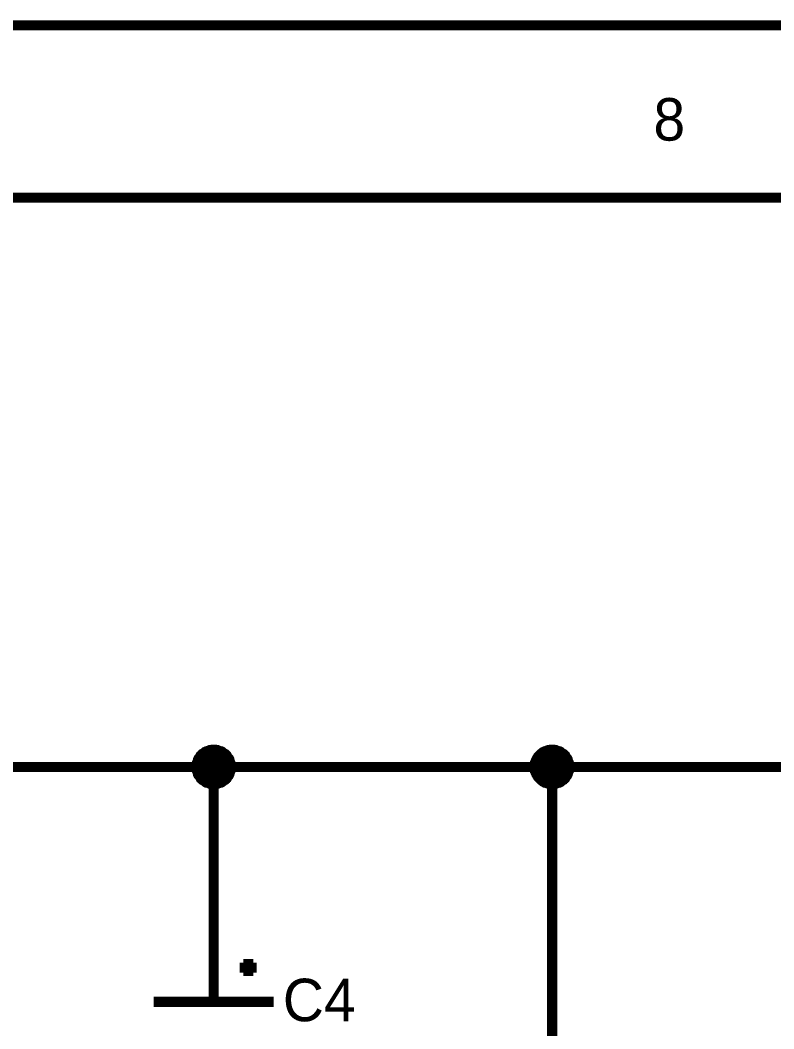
# Model space of a CAD drawing. Header units: millimetres. Extents: x 0 to 394, y 0 to 282.
# Drawn here: x 349.28 to 371.56, y 252.25 to 282.09 of the extents above; entities that cross this region are included whole.
import ezdxf

# ---------------------------------------------------------------- set-up
doc = ezdxf.new("R2010")
doc.units = ezdxf.units.MM
doc.layers.add('Sheet', color=255, linetype='Continuous')

msp = doc.modelspace()

# ---------------------------------------------------------------- linework, layer by layer
at = {"layer": 'Sheet'}
for points, const_width in [([(0.022, 281.94), (393.7, 281.94), (393.7, 0), (0.022, 0), (0.022, 281.94)], 0.3), ([(0.022, 281.94), (0.022, 0), (393.7, 0), (393.7, 281.94), (0.022, 281.94), (0.022, 281.94)], 0.0991), ([(5.099, 276.841), (388.624, 276.841), (388.624, 5.076), (5.099, 5.076), (5.099, 276.841)], 0.3), ([(5.099, 276.841), (5.099, 5.076), (388.624, 5.076), (388.624, 276.841), (5.099, 276.841), (5.099, 276.841)], 0.0991)]:
    msp.add_lwpolyline(points, close=True, dxfattribs=dict(at, const_width=const_width))
for points, const_width in [([(354.494, 259.995), (354.494, 260.017), (354.494, 260.051), (354.505, 260.073), (354.505, 260.096), (354.505, 260.118), (354.516, 260.141), (354.528, 260.175), (354.539, 260.197), (354.539, 260.219), (354.55, 260.242), (354.561, 260.253), (354.584, 260.276), (354.595, 260.298), (354.606, 260.321), (354.629, 260.332), (354.64, 260.354), (354.662, 260.365), (354.674, 260.388), (354.696, 260.399), (354.719, 260.41), (354.741, 260.433), (354.752, 260.444), (354.775, 260.455), (354.797, 260.455), (354.82, 260.467), (354.853, 260.478), (354.876, 260.489), (354.898, 260.489), (354.921, 260.489), (354.943, 260.5), (354.977, 260.5), (354.999, 260.5)], 0.3), ([(354.494, 259.995), (354.494, 260.017), (354.494, 260.051), (354.505, 260.073), (354.505, 260.096), (354.505, 260.118), (354.516, 260.141), (354.528, 260.175), (354.539, 260.197), (354.539, 260.219), (354.55, 260.242), (354.561, 260.253), (354.584, 260.276), (354.595, 260.298), (354.606, 260.321), (354.629, 260.332), (354.64, 260.354), (354.662, 260.365), (354.674, 260.388), (354.696, 260.399), (354.719, 260.41), (354.741, 260.433), (354.752, 260.444), (354.775, 260.455), (354.797, 260.455), (354.82, 260.467), (354.853, 260.478), (354.876, 260.489), (354.898, 260.489), (354.921, 260.489), (354.943, 260.5), (354.977, 260.5), (354.999, 260.5)], 0.3), ([(354.494, 259.995), (354.494, 260.017), (354.494, 260.051), (354.505, 260.073), (354.505, 260.096), (354.505, 260.118), (354.516, 260.141), (354.528, 260.175), (354.539, 260.197), (354.539, 260.219), (354.55, 260.242), (354.561, 260.253), (354.584, 260.276), (354.595, 260.298), (354.606, 260.321), (354.629, 260.332), (354.64, 260.354), (354.662, 260.365), (354.674, 260.388), (354.696, 260.399), (354.719, 260.41), (354.741, 260.433), (354.752, 260.444), (354.775, 260.455), (354.797, 260.455), (354.82, 260.467), (354.853, 260.478), (354.876, 260.489), (354.898, 260.489), (354.921, 260.489), (354.943, 260.5), (354.977, 260.5), (354.999, 260.5)], 0.3), ([(354.494, 259.995), (354.494, 260.017), (354.494, 260.051), (354.505, 260.073), (354.505, 260.096), (354.505, 260.118), (354.516, 260.141), (354.528, 260.175), (354.539, 260.197), (354.539, 260.219), (354.55, 260.242), (354.561, 260.253), (354.584, 260.276), (354.595, 260.298), (354.606, 260.321), (354.629, 260.332), (354.64, 260.354), (354.662, 260.365), (354.674, 260.388), (354.696, 260.399), (354.719, 260.41), (354.741, 260.433), (354.752, 260.444), (354.775, 260.455), (354.797, 260.455), (354.82, 260.467), (354.853, 260.478), (354.876, 260.489), (354.898, 260.489), (354.921, 260.489), (354.943, 260.5), (354.977, 260.5), (354.999, 260.5)], 0.3), ([(354.494, 259.995), (354.494, 260.017), (354.494, 260.051), (354.505, 260.073), (354.505, 260.096), (354.505, 260.118), (354.516, 260.141), (354.528, 260.175), (354.539, 260.197), (354.539, 260.219), (354.55, 260.242), (354.561, 260.253), (354.584, 260.276), (354.595, 260.298), (354.606, 260.321), (354.629, 260.332), (354.64, 260.354), (354.662, 260.365), (354.674, 260.388), (354.696, 260.399), (354.719, 260.41), (354.741, 260.433), (354.752, 260.444), (354.775, 260.455), (354.797, 260.455), (354.82, 260.467), (354.853, 260.478), (354.876, 260.489), (354.898, 260.489), (354.921, 260.489), (354.943, 260.5), (354.977, 260.5), (354.999, 260.5)], 0.0991), ([(354.494, 259.995), (354.494, 260.017), (354.494, 260.051), (354.505, 260.073), (354.505, 260.096), (354.505, 260.118), (354.516, 260.141), (354.528, 260.175), (354.539, 260.197), (354.539, 260.219), (354.55, 260.242), (354.561, 260.253), (354.584, 260.276), (354.595, 260.298), (354.606, 260.321), (354.629, 260.332), (354.64, 260.354), (354.662, 260.365), (354.674, 260.388), (354.696, 260.399), (354.719, 260.41), (354.741, 260.433), (354.752, 260.444), (354.775, 260.455), (354.797, 260.455), (354.82, 260.467), (354.853, 260.478), (354.876, 260.489), (354.898, 260.489), (354.921, 260.489), (354.943, 260.5), (354.977, 260.5), (354.999, 260.5)], 0.0991), ([(354.494, 259.995), (354.494, 260.017), (354.494, 260.051), (354.505, 260.073), (354.505, 260.096), (354.505, 260.118), (354.516, 260.141), (354.528, 260.175), (354.539, 260.197), (354.539, 260.219), (354.55, 260.242), (354.561, 260.253), (354.584, 260.276), (354.595, 260.298), (354.606, 260.321), (354.629, 260.332), (354.64, 260.354), (354.662, 260.365), (354.674, 260.388), (354.696, 260.399), (354.719, 260.41), (354.741, 260.433), (354.752, 260.444), (354.775, 260.455), (354.797, 260.455), (354.82, 260.467), (354.853, 260.478), (354.876, 260.489), (354.898, 260.489), (354.921, 260.489), (354.943, 260.5), (354.977, 260.5), (354.999, 260.5)], 0.0991), ([(354.494, 259.995), (354.494, 260.017), (354.494, 260.051), (354.505, 260.073), (354.505, 260.096), (354.505, 260.118), (354.516, 260.141), (354.528, 260.175), (354.539, 260.197), (354.539, 260.219), (354.55, 260.242), (354.561, 260.253), (354.584, 260.276), (354.595, 260.298), (354.606, 260.321), (354.629, 260.332), (354.64, 260.354), (354.662, 260.365), (354.674, 260.388), (354.696, 260.399), (354.719, 260.41), (354.741, 260.433), (354.752, 260.444), (354.775, 260.455), (354.797, 260.455), (354.82, 260.467), (354.853, 260.478), (354.876, 260.489), (354.898, 260.489), (354.921, 260.489), (354.943, 260.5), (354.977, 260.5), (354.999, 260.5)], 0.0991), ([(354.999, 260.5), (354.999, 260.5)], 0.3), ([(354.999, 260.5), (355.022, 260.5), (355.055, 260.5), (355.078, 260.489), (355.1, 260.489), (355.123, 260.489), (355.145, 260.478), (355.179, 260.467), (355.201, 260.455), (355.224, 260.455), (355.246, 260.444), (355.258, 260.433), (355.28, 260.41), (355.303, 260.399), (355.325, 260.388), (355.336, 260.365), (355.359, 260.354), (355.37, 260.332), (355.392, 260.321), (355.404, 260.298), (355.415, 260.276), (355.437, 260.253), (355.449, 260.242), (355.46, 260.219), (355.46, 260.197), (355.471, 260.175), (355.482, 260.141), (355.493, 260.118), (355.493, 260.096), (355.493, 260.073), (355.505, 260.051), (355.505, 260.017), (355.505, 259.995)], 0.3), ([(354.999, 260.5), (354.999, 260.5)], 0.3), ([(354.999, 260.5), (355.022, 260.5), (355.055, 260.5), (355.078, 260.489), (355.1, 260.489), (355.123, 260.489), (355.145, 260.478), (355.179, 260.467), (355.201, 260.455), (355.224, 260.455), (355.246, 260.444), (355.258, 260.433), (355.28, 260.41), (355.303, 260.399), (355.325, 260.388), (355.336, 260.365), (355.359, 260.354), (355.37, 260.332), (355.392, 260.321), (355.404, 260.298), (355.415, 260.276), (355.437, 260.253), (355.449, 260.242), (355.46, 260.219), (355.46, 260.197), (355.471, 260.175), (355.482, 260.141), (355.493, 260.118), (355.493, 260.096), (355.493, 260.073), (355.505, 260.051), (355.505, 260.017), (355.505, 259.995)], 0.3), ([(354.999, 260.5), (354.999, 260.5)], 0.3), ([(354.999, 260.5), (355.022, 260.5), (355.055, 260.5), (355.078, 260.489), (355.1, 260.489), (355.123, 260.489), (355.145, 260.478), (355.179, 260.467), (355.201, 260.455), (355.224, 260.455), (355.246, 260.444), (355.258, 260.433), (355.28, 260.41), (355.303, 260.399), (355.325, 260.388), (355.336, 260.365), (355.359, 260.354), (355.37, 260.332), (355.392, 260.321), (355.404, 260.298), (355.415, 260.276), (355.437, 260.253), (355.449, 260.242), (355.46, 260.219), (355.46, 260.197), (355.471, 260.175), (355.482, 260.141), (355.493, 260.118), (355.493, 260.096), (355.493, 260.073), (355.505, 260.051), (355.505, 260.017), (355.505, 259.995)], 0.3), ([(354.999, 260.5), (354.999, 260.5)], 0.3), ([(354.999, 260.5), (355.022, 260.5), (355.055, 260.5), (355.078, 260.489), (355.1, 260.489), (355.123, 260.489), (355.145, 260.478), (355.179, 260.467), (355.201, 260.455), (355.224, 260.455), (355.246, 260.444), (355.258, 260.433), (355.28, 260.41), (355.303, 260.399), (355.325, 260.388), (355.336, 260.365), (355.359, 260.354), (355.37, 260.332), (355.392, 260.321), (355.404, 260.298), (355.415, 260.276), (355.437, 260.253), (355.449, 260.242), (355.46, 260.219), (355.46, 260.197), (355.471, 260.175), (355.482, 260.141), (355.493, 260.118), (355.493, 260.096), (355.493, 260.073), (355.505, 260.051), (355.505, 260.017), (355.505, 259.995)], 0.3), ([(354.999, 260.5), (354.999, 260.5)], 0.0991), ([(354.999, 260.5), (355.022, 260.5), (355.055, 260.5), (355.078, 260.489), (355.1, 260.489), (355.123, 260.489), (355.145, 260.478), (355.179, 260.467), (355.201, 260.455), (355.224, 260.455), (355.246, 260.444), (355.258, 260.433), (355.28, 260.41), (355.303, 260.399), (355.325, 260.388), (355.336, 260.365), (355.359, 260.354), (355.37, 260.332), (355.392, 260.321), (355.404, 260.298), (355.415, 260.276), (355.437, 260.253), (355.449, 260.242), (355.46, 260.219), (355.46, 260.197), (355.471, 260.175), (355.482, 260.141), (355.493, 260.118), (355.493, 260.096), (355.493, 260.073), (355.505, 260.051), (355.505, 260.017), (355.505, 259.995)], 0.0991), ([(354.999, 260.5), (354.999, 260.5)], 0.0991), ([(354.999, 260.5), (355.022, 260.5), (355.055, 260.5), (355.078, 260.489), (355.1, 260.489), (355.123, 260.489), (355.145, 260.478), (355.179, 260.467), (355.201, 260.455), (355.224, 260.455), (355.246, 260.444), (355.258, 260.433), (355.28, 260.41), (355.303, 260.399), (355.325, 260.388), (355.336, 260.365), (355.359, 260.354), (355.37, 260.332), (355.392, 260.321), (355.404, 260.298), (355.415, 260.276), (355.437, 260.253), (355.449, 260.242), (355.46, 260.219), (355.46, 260.197), (355.471, 260.175), (355.482, 260.141), (355.493, 260.118), (355.493, 260.096), (355.493, 260.073), (355.505, 260.051), (355.505, 260.017), (355.505, 259.995)], 0.0991), ([(354.999, 260.5), (354.999, 260.5)], 0.0991), ([(354.999, 260.5), (355.022, 260.5), (355.055, 260.5), (355.078, 260.489), (355.1, 260.489), (355.123, 260.489), (355.145, 260.478), (355.179, 260.467), (355.201, 260.455), (355.224, 260.455), (355.246, 260.444), (355.258, 260.433), (355.28, 260.41), (355.303, 260.399), (355.325, 260.388), (355.336, 260.365), (355.359, 260.354), (355.37, 260.332), (355.392, 260.321), (355.404, 260.298), (355.415, 260.276), (355.437, 260.253), (355.449, 260.242), (355.46, 260.219), (355.46, 260.197), (355.471, 260.175), (355.482, 260.141), (355.493, 260.118), (355.493, 260.096), (355.493, 260.073), (355.505, 260.051), (355.505, 260.017), (355.505, 259.995)], 0.0991), ([(354.999, 260.5), (354.999, 260.5)], 0.0991), ([(354.999, 260.5), (355.022, 260.5), (355.055, 260.5), (355.078, 260.489), (355.1, 260.489), (355.123, 260.489), (355.145, 260.478), (355.179, 260.467), (355.201, 260.455), (355.224, 260.455), (355.246, 260.444), (355.258, 260.433), (355.28, 260.41), (355.303, 260.399), (355.325, 260.388), (355.336, 260.365), (355.359, 260.354), (355.37, 260.332), (355.392, 260.321), (355.404, 260.298), (355.415, 260.276), (355.437, 260.253), (355.449, 260.242), (355.46, 260.219), (355.46, 260.197), (355.471, 260.175), (355.482, 260.141), (355.493, 260.118), (355.493, 260.096), (355.493, 260.073), (355.505, 260.051), (355.505, 260.017), (355.505, 259.995)], 0.0991), ([(364.489, 259.995), (364.489, 260.017), (364.489, 260.051), (364.5, 260.073), (364.5, 260.096), (364.5, 260.118), (364.512, 260.141), (364.523, 260.175), (364.534, 260.197), (364.545, 260.219), (364.557, 260.242), (364.568, 260.253), (364.579, 260.276), (364.59, 260.298), (364.613, 260.321), (364.624, 260.332), (364.646, 260.354), (364.658, 260.365), (364.68, 260.388), (364.703, 260.399), (364.714, 260.41), (364.736, 260.433), (364.759, 260.444), (364.781, 260.455), (364.804, 260.455), (364.826, 260.467), (364.849, 260.478), (364.882, 260.489), (364.905, 260.489), (364.927, 260.489), (364.95, 260.5), (364.983, 260.5), (365.006, 260.5)], 0.3), ([(364.489, 259.995), (364.489, 260.017), (364.489, 260.051), (364.5, 260.073), (364.5, 260.096), (364.5, 260.118), (364.512, 260.141), (364.523, 260.175), (364.534, 260.197), (364.545, 260.219), (364.557, 260.242), (364.568, 260.253), (364.579, 260.276), (364.59, 260.298), (364.613, 260.321), (364.624, 260.332), (364.646, 260.354), (364.658, 260.365), (364.68, 260.388), (364.703, 260.399), (364.714, 260.41), (364.736, 260.433), (364.759, 260.444), (364.781, 260.455), (364.804, 260.455), (364.826, 260.467), (364.849, 260.478), (364.882, 260.489), (364.905, 260.489), (364.927, 260.489), (364.95, 260.5), (364.983, 260.5), (365.006, 260.5)], 0.3), ([(364.489, 259.995), (364.489, 260.017), (364.489, 260.051), (364.5, 260.073), (364.5, 260.096), (364.5, 260.118), (364.512, 260.141), (364.523, 260.175), (364.534, 260.197), (364.545, 260.219), (364.557, 260.242), (364.568, 260.253), (364.579, 260.276), (364.59, 260.298), (364.613, 260.321), (364.624, 260.332), (364.646, 260.354), (364.658, 260.365), (364.68, 260.388), (364.703, 260.399), (364.714, 260.41), (364.736, 260.433), (364.759, 260.444), (364.781, 260.455), (364.804, 260.455), (364.826, 260.467), (364.849, 260.478), (364.882, 260.489), (364.905, 260.489), (364.927, 260.489), (364.95, 260.5), (364.983, 260.5), (365.006, 260.5)], 0.3), ([(364.489, 259.995), (364.489, 260.017), (364.489, 260.051), (364.5, 260.073), (364.5, 260.096), (364.5, 260.118), (364.512, 260.141), (364.523, 260.175), (364.534, 260.197), (364.545, 260.219), (364.557, 260.242), (364.568, 260.253), (364.579, 260.276), (364.59, 260.298), (364.613, 260.321), (364.624, 260.332), (364.646, 260.354), (364.658, 260.365), (364.68, 260.388), (364.703, 260.399), (364.714, 260.41), (364.736, 260.433), (364.759, 260.444), (364.781, 260.455), (364.804, 260.455), (364.826, 260.467), (364.849, 260.478), (364.882, 260.489), (364.905, 260.489), (364.927, 260.489), (364.95, 260.5), (364.983, 260.5), (365.006, 260.5)], 0.3), ([(364.489, 259.995), (364.489, 260.017), (364.489, 260.051), (364.5, 260.073), (364.5, 260.096), (364.5, 260.118), (364.512, 260.141), (364.523, 260.175), (364.534, 260.197), (364.545, 260.219), (364.557, 260.242), (364.568, 260.253), (364.579, 260.276), (364.59, 260.298), (364.613, 260.321), (364.624, 260.332), (364.646, 260.354), (364.658, 260.365), (364.68, 260.388), (364.703, 260.399), (364.714, 260.41), (364.736, 260.433), (364.759, 260.444), (364.781, 260.455), (364.804, 260.455), (364.826, 260.467), (364.849, 260.478), (364.882, 260.489), (364.905, 260.489), (364.927, 260.489), (364.95, 260.5), (364.983, 260.5), (365.006, 260.5)], 0.0991), ([(364.489, 259.995), (364.489, 260.017), (364.489, 260.051), (364.5, 260.073), (364.5, 260.096), (364.5, 260.118), (364.512, 260.141), (364.523, 260.175), (364.534, 260.197), (364.545, 260.219), (364.557, 260.242), (364.568, 260.253), (364.579, 260.276), (364.59, 260.298), (364.613, 260.321), (364.624, 260.332), (364.646, 260.354), (364.658, 260.365), (364.68, 260.388), (364.703, 260.399), (364.714, 260.41), (364.736, 260.433), (364.759, 260.444), (364.781, 260.455), (364.804, 260.455), (364.826, 260.467), (364.849, 260.478), (364.882, 260.489), (364.905, 260.489), (364.927, 260.489), (364.95, 260.5), (364.983, 260.5), (365.006, 260.5)], 0.0991), ([(364.489, 259.995), (364.489, 260.017), (364.489, 260.051), (364.5, 260.073), (364.5, 260.096), (364.5, 260.118), (364.512, 260.141), (364.523, 260.175), (364.534, 260.197), (364.545, 260.219), (364.557, 260.242), (364.568, 260.253), (364.579, 260.276), (364.59, 260.298), (364.613, 260.321), (364.624, 260.332), (364.646, 260.354), (364.658, 260.365), (364.68, 260.388), (364.703, 260.399), (364.714, 260.41), (364.736, 260.433), (364.759, 260.444), (364.781, 260.455), (364.804, 260.455), (364.826, 260.467), (364.849, 260.478), (364.882, 260.489), (364.905, 260.489), (364.927, 260.489), (364.95, 260.5), (364.983, 260.5), (365.006, 260.5)], 0.0991), ([(364.489, 259.995), (364.489, 260.017), (364.489, 260.051), (364.5, 260.073), (364.5, 260.096), (364.5, 260.118), (364.512, 260.141), (364.523, 260.175), (364.534, 260.197), (364.545, 260.219), (364.557, 260.242), (364.568, 260.253), (364.579, 260.276), (364.59, 260.298), (364.613, 260.321), (364.624, 260.332), (364.646, 260.354), (364.658, 260.365), (364.68, 260.388), (364.703, 260.399), (364.714, 260.41), (364.736, 260.433), (364.759, 260.444), (364.781, 260.455), (364.804, 260.455), (364.826, 260.467), (364.849, 260.478), (364.882, 260.489), (364.905, 260.489), (364.927, 260.489), (364.95, 260.5), (364.983, 260.5), (365.006, 260.5)], 0.0991), ([(365.006, 260.5), (365.006, 260.5)], 0.3), ([(365.006, 260.5), (365.028, 260.5), (365.062, 260.5), (365.084, 260.489), (365.107, 260.489), (365.129, 260.489), (365.152, 260.478), (365.186, 260.467), (365.208, 260.455), (365.23, 260.455), (365.253, 260.444), (365.264, 260.433), (365.287, 260.41), (365.309, 260.399), (365.331, 260.388), (365.343, 260.365), (365.365, 260.354), (365.376, 260.332), (365.399, 260.321), (365.41, 260.298), (365.421, 260.276), (365.444, 260.253), (365.455, 260.242), (365.466, 260.219), (365.466, 260.197), (365.477, 260.175), (365.489, 260.141), (365.5, 260.118), (365.5, 260.096), (365.5, 260.073), (365.511, 260.051), (365.511, 260.017), (365.511, 259.995)], 0.3), ([(365.006, 260.5), (365.006, 260.5)], 0.3), ([(365.006, 260.5), (365.028, 260.5), (365.062, 260.5), (365.084, 260.489), (365.107, 260.489), (365.129, 260.489), (365.152, 260.478), (365.186, 260.467), (365.208, 260.455), (365.23, 260.455), (365.253, 260.444), (365.264, 260.433), (365.287, 260.41), (365.309, 260.399), (365.331, 260.388), (365.343, 260.365), (365.365, 260.354), (365.376, 260.332), (365.399, 260.321), (365.41, 260.298), (365.421, 260.276), (365.444, 260.253), (365.455, 260.242), (365.466, 260.219), (365.466, 260.197), (365.477, 260.175), (365.489, 260.141), (365.5, 260.118), (365.5, 260.096), (365.5, 260.073), (365.511, 260.051), (365.511, 260.017), (365.511, 259.995)], 0.3), ([(365.006, 260.5), (365.006, 260.5)], 0.3), ([(365.006, 260.5), (365.028, 260.5), (365.062, 260.5), (365.084, 260.489), (365.107, 260.489), (365.129, 260.489), (365.152, 260.478), (365.186, 260.467), (365.208, 260.455), (365.23, 260.455), (365.253, 260.444), (365.264, 260.433), (365.287, 260.41), (365.309, 260.399), (365.331, 260.388), (365.343, 260.365), (365.365, 260.354), (365.376, 260.332), (365.399, 260.321), (365.41, 260.298), (365.421, 260.276), (365.444, 260.253), (365.455, 260.242), (365.466, 260.219), (365.466, 260.197), (365.477, 260.175), (365.489, 260.141), (365.5, 260.118), (365.5, 260.096), (365.5, 260.073), (365.511, 260.051), (365.511, 260.017), (365.511, 259.995)], 0.3), ([(365.006, 260.5), (365.006, 260.5)], 0.3), ([(365.006, 260.5), (365.028, 260.5), (365.062, 260.5), (365.084, 260.489), (365.107, 260.489), (365.129, 260.489), (365.152, 260.478), (365.186, 260.467), (365.208, 260.455), (365.23, 260.455), (365.253, 260.444), (365.264, 260.433), (365.287, 260.41), (365.309, 260.399), (365.331, 260.388), (365.343, 260.365), (365.365, 260.354), (365.376, 260.332), (365.399, 260.321), (365.41, 260.298), (365.421, 260.276), (365.444, 260.253), (365.455, 260.242), (365.466, 260.219), (365.466, 260.197), (365.477, 260.175), (365.489, 260.141), (365.5, 260.118), (365.5, 260.096), (365.5, 260.073), (365.511, 260.051), (365.511, 260.017), (365.511, 259.995)], 0.3), ([(365.006, 260.5), (365.006, 260.5)], 0.0991), ([(365.006, 260.5), (365.028, 260.5), (365.062, 260.5), (365.084, 260.489), (365.107, 260.489), (365.129, 260.489), (365.152, 260.478), (365.186, 260.467), (365.208, 260.455), (365.23, 260.455), (365.253, 260.444), (365.264, 260.433), (365.287, 260.41), (365.309, 260.399), (365.331, 260.388), (365.343, 260.365), (365.365, 260.354), (365.376, 260.332), (365.399, 260.321), (365.41, 260.298), (365.421, 260.276), (365.444, 260.253), (365.455, 260.242), (365.466, 260.219), (365.466, 260.197), (365.477, 260.175), (365.489, 260.141), (365.5, 260.118), (365.5, 260.096), (365.5, 260.073), (365.511, 260.051), (365.511, 260.017), (365.511, 259.995)], 0.0991), ([(365.006, 260.5), (365.006, 260.5)], 0.0991), ([(365.006, 260.5), (365.028, 260.5), (365.062, 260.5), (365.084, 260.489), (365.107, 260.489), (365.129, 260.489), (365.152, 260.478), (365.186, 260.467), (365.208, 260.455), (365.23, 260.455), (365.253, 260.444), (365.264, 260.433), (365.287, 260.41), (365.309, 260.399), (365.331, 260.388), (365.343, 260.365), (365.365, 260.354), (365.376, 260.332), (365.399, 260.321), (365.41, 260.298), (365.421, 260.276), (365.444, 260.253), (365.455, 260.242), (365.466, 260.219), (365.466, 260.197), (365.477, 260.175), (365.489, 260.141), (365.5, 260.118), (365.5, 260.096), (365.5, 260.073), (365.511, 260.051), (365.511, 260.017), (365.511, 259.995)], 0.0991), ([(365.006, 260.5), (365.006, 260.5)], 0.0991), ([(365.006, 260.5), (365.028, 260.5), (365.062, 260.5), (365.084, 260.489), (365.107, 260.489), (365.129, 260.489), (365.152, 260.478), (365.186, 260.467), (365.208, 260.455), (365.23, 260.455), (365.253, 260.444), (365.264, 260.433), (365.287, 260.41), (365.309, 260.399), (365.331, 260.388), (365.343, 260.365), (365.365, 260.354), (365.376, 260.332), (365.399, 260.321), (365.41, 260.298), (365.421, 260.276), (365.444, 260.253), (365.455, 260.242), (365.466, 260.219), (365.466, 260.197), (365.477, 260.175), (365.489, 260.141), (365.5, 260.118), (365.5, 260.096), (365.5, 260.073), (365.511, 260.051), (365.511, 260.017), (365.511, 259.995)], 0.0991), ([(365.006, 260.5), (365.006, 260.5)], 0.0991), ([(365.006, 260.5), (365.028, 260.5), (365.062, 260.5), (365.084, 260.489), (365.107, 260.489), (365.129, 260.489), (365.152, 260.478), (365.186, 260.467), (365.208, 260.455), (365.23, 260.455), (365.253, 260.444), (365.264, 260.433), (365.287, 260.41), (365.309, 260.399), (365.331, 260.388), (365.343, 260.365), (365.365, 260.354), (365.376, 260.332), (365.399, 260.321), (365.41, 260.298), (365.421, 260.276), (365.444, 260.253), (365.455, 260.242), (365.466, 260.219), (365.466, 260.197), (365.477, 260.175), (365.489, 260.141), (365.5, 260.118), (365.5, 260.096), (365.5, 260.073), (365.511, 260.051), (365.511, 260.017), (365.511, 259.995)], 0.0991), ([(345.24, 259.995), (350.316, 259.995)], 0.3), ([(350.316, 259.995), (354.999, 259.995), (354.999, 255.076)], 0.3), ([(354.999, 259.489), (354.977, 259.489), (354.943, 259.489), (354.921, 259.501), (354.898, 259.501), (354.876, 259.501), (354.853, 259.512), (354.82, 259.523), (354.797, 259.534), (354.775, 259.534), (354.752, 259.546), (354.741, 259.557), (354.719, 259.579), (354.696, 259.591), (354.674, 259.602), (354.662, 259.624), (354.64, 259.635), (354.629, 259.658), (354.606, 259.669), (354.595, 259.692), (354.584, 259.714), (354.561, 259.737), (354.55, 259.748), (354.539, 259.77), (354.539, 259.793), (354.528, 259.815), (354.516, 259.849), (354.505, 259.871), (354.505, 259.894), (354.505, 259.916), (354.494, 259.939), (354.494, 259.972), (354.494, 259.995)], 0.3), ([(354.494, 259.995), (354.494, 259.995)], 0.3), ([(354.999, 259.489), (354.977, 259.489), (354.943, 259.489), (354.921, 259.501), (354.898, 259.501), (354.876, 259.501), (354.853, 259.512), (354.82, 259.523), (354.797, 259.534), (354.775, 259.534), (354.752, 259.546), (354.741, 259.557), (354.719, 259.579), (354.696, 259.591), (354.674, 259.602), (354.662, 259.624), (354.64, 259.635), (354.629, 259.658), (354.606, 259.669), (354.595, 259.692), (354.584, 259.714), (354.561, 259.737), (354.55, 259.748), (354.539, 259.77), (354.539, 259.793), (354.528, 259.815), (354.516, 259.849), (354.505, 259.871), (354.505, 259.894), (354.505, 259.916), (354.494, 259.939), (354.494, 259.972), (354.494, 259.995)], 0.3), ([(354.494, 259.995), (354.494, 259.995)], 0.3), ([(354.999, 259.489), (354.977, 259.489), (354.943, 259.489), (354.921, 259.501), (354.898, 259.501), (354.876, 259.501), (354.853, 259.512), (354.82, 259.523), (354.797, 259.534), (354.775, 259.534), (354.752, 259.546), (354.741, 259.557), (354.719, 259.579), (354.696, 259.591), (354.674, 259.602), (354.662, 259.624), (354.64, 259.635), (354.629, 259.658), (354.606, 259.669), (354.595, 259.692), (354.584, 259.714), (354.561, 259.737), (354.55, 259.748), (354.539, 259.77), (354.539, 259.793), (354.528, 259.815), (354.516, 259.849), (354.505, 259.871), (354.505, 259.894), (354.505, 259.916), (354.494, 259.939), (354.494, 259.972), (354.494, 259.995)], 0.3), ([(354.494, 259.995), (354.494, 259.995)], 0.3), ([(354.999, 259.489), (354.977, 259.489), (354.943, 259.489), (354.921, 259.501), (354.898, 259.501), (354.876, 259.501), (354.853, 259.512), (354.82, 259.523), (354.797, 259.534), (354.775, 259.534), (354.752, 259.546), (354.741, 259.557), (354.719, 259.579), (354.696, 259.591), (354.674, 259.602), (354.662, 259.624), (354.64, 259.635), (354.629, 259.658), (354.606, 259.669), (354.595, 259.692), (354.584, 259.714), (354.561, 259.737), (354.55, 259.748), (354.539, 259.77), (354.539, 259.793), (354.528, 259.815), (354.516, 259.849), (354.505, 259.871), (354.505, 259.894), (354.505, 259.916), (354.494, 259.939), (354.494, 259.972), (354.494, 259.995)], 0.3), ([(354.494, 259.995), (354.494, 259.995)], 0.3), ([(354.999, 259.489), (354.977, 259.489), (354.943, 259.489), (354.921, 259.501), (354.898, 259.501), (354.876, 259.501), (354.853, 259.512), (354.82, 259.523), (354.797, 259.534), (354.775, 259.534), (354.752, 259.546), (354.741, 259.557), (354.719, 259.579), (354.696, 259.591), (354.674, 259.602), (354.662, 259.624), (354.64, 259.635), (354.629, 259.658), (354.606, 259.669), (354.595, 259.692), (354.584, 259.714), (354.561, 259.737), (354.55, 259.748), (354.539, 259.77), (354.539, 259.793), (354.528, 259.815), (354.516, 259.849), (354.505, 259.871), (354.505, 259.894), (354.505, 259.916), (354.494, 259.939), (354.494, 259.972), (354.494, 259.995)], 0.0991), ([(354.494, 259.995), (354.494, 259.995)], 0.0991), ([(354.999, 259.489), (354.977, 259.489), (354.943, 259.489), (354.921, 259.501), (354.898, 259.501), (354.876, 259.501), (354.853, 259.512), (354.82, 259.523), (354.797, 259.534), (354.775, 259.534), (354.752, 259.546), (354.741, 259.557), (354.719, 259.579), (354.696, 259.591), (354.674, 259.602), (354.662, 259.624), (354.64, 259.635), (354.629, 259.658), (354.606, 259.669), (354.595, 259.692), (354.584, 259.714), (354.561, 259.737), (354.55, 259.748), (354.539, 259.77), (354.539, 259.793), (354.528, 259.815), (354.516, 259.849), (354.505, 259.871), (354.505, 259.894), (354.505, 259.916), (354.494, 259.939), (354.494, 259.972), (354.494, 259.995)], 0.0991), ([(354.494, 259.995), (354.494, 259.995)], 0.0991), ([(354.999, 259.489), (354.977, 259.489), (354.943, 259.489), (354.921, 259.501), (354.898, 259.501), (354.876, 259.501), (354.853, 259.512), (354.82, 259.523), (354.797, 259.534), (354.775, 259.534), (354.752, 259.546), (354.741, 259.557), (354.719, 259.579), (354.696, 259.591), (354.674, 259.602), (354.662, 259.624), (354.64, 259.635), (354.629, 259.658), (354.606, 259.669), (354.595, 259.692), (354.584, 259.714), (354.561, 259.737), (354.55, 259.748), (354.539, 259.77), (354.539, 259.793), (354.528, 259.815), (354.516, 259.849), (354.505, 259.871), (354.505, 259.894), (354.505, 259.916), (354.494, 259.939), (354.494, 259.972), (354.494, 259.995)], 0.0991), ([(354.494, 259.995), (354.494, 259.995)], 0.0991), ([(354.999, 259.489), (354.977, 259.489), (354.943, 259.489), (354.921, 259.501), (354.898, 259.501), (354.876, 259.501), (354.853, 259.512), (354.82, 259.523), (354.797, 259.534), (354.775, 259.534), (354.752, 259.546), (354.741, 259.557), (354.719, 259.579), (354.696, 259.591), (354.674, 259.602), (354.662, 259.624), (354.64, 259.635), (354.629, 259.658), (354.606, 259.669), (354.595, 259.692), (354.584, 259.714), (354.561, 259.737), (354.55, 259.748), (354.539, 259.77), (354.539, 259.793), (354.528, 259.815), (354.516, 259.849), (354.505, 259.871), (354.505, 259.894), (354.505, 259.916), (354.494, 259.939), (354.494, 259.972), (354.494, 259.995)], 0.0991), ([(354.494, 259.995), (354.494, 259.995)], 0.0991), ([(355.505, 259.995), (355.505, 259.972), (355.505, 259.939), (355.493, 259.916), (355.493, 259.894), (355.493, 259.871), (355.482, 259.849), (355.471, 259.815), (355.46, 259.793), (355.46, 259.77), (355.449, 259.748), (355.437, 259.737), (355.415, 259.714), (355.404, 259.692), (355.392, 259.669), (355.37, 259.658), (355.359, 259.635), (355.336, 259.624), (355.325, 259.602), (355.303, 259.591), (355.28, 259.579), (355.258, 259.557), (355.246, 259.546), (355.224, 259.534), (355.201, 259.534), (355.179, 259.523), (355.145, 259.512), (355.123, 259.501), (355.1, 259.501), (355.078, 259.501), (355.055, 259.489), (355.022, 259.489), (354.999, 259.489)], 0.3), ([(354.999, 259.995), (365.006, 259.995), (365.006, 254.997)], 0.3), ([(355.505, 259.995), (355.505, 259.972), (355.505, 259.939), (355.493, 259.916), (355.493, 259.894), (355.493, 259.871), (355.482, 259.849), (355.471, 259.815), (355.46, 259.793), (355.46, 259.77), (355.449, 259.748), (355.437, 259.737), (355.415, 259.714), (355.404, 259.692), (355.392, 259.669), (355.37, 259.658), (355.359, 259.635), (355.336, 259.624), (355.325, 259.602), (355.303, 259.591), (355.28, 259.579), (355.258, 259.557), (355.246, 259.546), (355.224, 259.534), (355.201, 259.534), (355.179, 259.523), (355.145, 259.512), (355.123, 259.501), (355.1, 259.501), (355.078, 259.501), (355.055, 259.489), (355.022, 259.489), (354.999, 259.489)], 0.3), ([(355.505, 259.995), (355.505, 259.972), (355.505, 259.939), (355.493, 259.916), (355.493, 259.894), (355.493, 259.871), (355.482, 259.849), (355.471, 259.815), (355.46, 259.793), (355.46, 259.77), (355.449, 259.748), (355.437, 259.737), (355.415, 259.714), (355.404, 259.692), (355.392, 259.669), (355.37, 259.658), (355.359, 259.635), (355.336, 259.624), (355.325, 259.602), (355.303, 259.591), (355.28, 259.579), (355.258, 259.557), (355.246, 259.546), (355.224, 259.534), (355.201, 259.534), (355.179, 259.523), (355.145, 259.512), (355.123, 259.501), (355.1, 259.501), (355.078, 259.501), (355.055, 259.489), (355.022, 259.489), (354.999, 259.489)], 0.3), ([(355.505, 259.995), (355.505, 259.972), (355.505, 259.939), (355.493, 259.916), (355.493, 259.894), (355.493, 259.871), (355.482, 259.849), (355.471, 259.815), (355.46, 259.793), (355.46, 259.77), (355.449, 259.748), (355.437, 259.737), (355.415, 259.714), (355.404, 259.692), (355.392, 259.669), (355.37, 259.658), (355.359, 259.635), (355.336, 259.624), (355.325, 259.602), (355.303, 259.591), (355.28, 259.579), (355.258, 259.557), (355.246, 259.546), (355.224, 259.534), (355.201, 259.534), (355.179, 259.523), (355.145, 259.512), (355.123, 259.501), (355.1, 259.501), (355.078, 259.501), (355.055, 259.489), (355.022, 259.489), (354.999, 259.489)], 0.3), ([(355.505, 259.995), (355.505, 259.972), (355.505, 259.939), (355.493, 259.916), (355.493, 259.894), (355.493, 259.871), (355.482, 259.849), (355.471, 259.815), (355.46, 259.793), (355.46, 259.77), (355.449, 259.748), (355.437, 259.737), (355.415, 259.714), (355.404, 259.692), (355.392, 259.669), (355.37, 259.658), (355.359, 259.635), (355.336, 259.624), (355.325, 259.602), (355.303, 259.591), (355.28, 259.579), (355.258, 259.557), (355.246, 259.546), (355.224, 259.534), (355.201, 259.534), (355.179, 259.523), (355.145, 259.512), (355.123, 259.501), (355.1, 259.501), (355.078, 259.501), (355.055, 259.489), (355.022, 259.489), (354.999, 259.489)], 0.0991), ([(355.505, 259.995), (355.505, 259.972), (355.505, 259.939), (355.493, 259.916), (355.493, 259.894), (355.493, 259.871), (355.482, 259.849), (355.471, 259.815), (355.46, 259.793), (355.46, 259.77), (355.449, 259.748), (355.437, 259.737), (355.415, 259.714), (355.404, 259.692), (355.392, 259.669), (355.37, 259.658), (355.359, 259.635), (355.336, 259.624), (355.325, 259.602), (355.303, 259.591), (355.28, 259.579), (355.258, 259.557), (355.246, 259.546), (355.224, 259.534), (355.201, 259.534), (355.179, 259.523), (355.145, 259.512), (355.123, 259.501), (355.1, 259.501), (355.078, 259.501), (355.055, 259.489), (355.022, 259.489), (354.999, 259.489)], 0.0991), ([(355.505, 259.995), (355.505, 259.972), (355.505, 259.939), (355.493, 259.916), (355.493, 259.894), (355.493, 259.871), (355.482, 259.849), (355.471, 259.815), (355.46, 259.793), (355.46, 259.77), (355.449, 259.748), (355.437, 259.737), (355.415, 259.714), (355.404, 259.692), (355.392, 259.669), (355.37, 259.658), (355.359, 259.635), (355.336, 259.624), (355.325, 259.602), (355.303, 259.591), (355.28, 259.579), (355.258, 259.557), (355.246, 259.546), (355.224, 259.534), (355.201, 259.534), (355.179, 259.523), (355.145, 259.512), (355.123, 259.501), (355.1, 259.501), (355.078, 259.501), (355.055, 259.489), (355.022, 259.489), (354.999, 259.489)], 0.0991), ([(355.505, 259.995), (355.505, 259.972), (355.505, 259.939), (355.493, 259.916), (355.493, 259.894), (355.493, 259.871), (355.482, 259.849), (355.471, 259.815), (355.46, 259.793), (355.46, 259.77), (355.449, 259.748), (355.437, 259.737), (355.415, 259.714), (355.404, 259.692), (355.392, 259.669), (355.37, 259.658), (355.359, 259.635), (355.336, 259.624), (355.325, 259.602), (355.303, 259.591), (355.28, 259.579), (355.258, 259.557), (355.246, 259.546), (355.224, 259.534), (355.201, 259.534), (355.179, 259.523), (355.145, 259.512), (355.123, 259.501), (355.1, 259.501), (355.078, 259.501), (355.055, 259.489), (355.022, 259.489), (354.999, 259.489)], 0.0991), ([(355.505, 259.995), (355.505, 259.995), (355.505, 259.995), (355.505, 259.995), (355.505, 259.995), (355.505, 259.995), (355.505, 259.995), (355.505, 259.995), (355.505, 259.995), (355.505, 259.995), (355.505, 259.995), (355.505, 259.995), (355.505, 259.995), (355.505, 259.995), (355.505, 259.995), (355.505, 259.995), (355.505, 259.995), (355.505, 259.995), (355.505, 259.995), (355.505, 259.995), (355.505, 259.995), (355.505, 259.995), (355.505, 259.995), (355.505, 259.995), (355.505, 259.995), (355.505, 259.995), (355.505, 259.995), (355.505, 259.995), (355.505, 259.995), (355.505, 259.995), (355.505, 259.995), (355.505, 259.995), (355.505, 259.995)], 0.3), ([(355.505, 259.995), (355.505, 259.995)], 0.3), ([(355.505, 259.995), (355.505, 259.995), (355.505, 259.995), (355.505, 259.995), (355.505, 259.995), (355.505, 259.995), (355.505, 259.995), (355.505, 259.995), (355.505, 259.995), (355.505, 259.995), (355.505, 259.995), (355.505, 259.995), (355.505, 259.995), (355.505, 259.995), (355.505, 259.995), (355.505, 259.995), (355.505, 259.995), (355.505, 259.995), (355.505, 259.995), (355.505, 259.995), (355.505, 259.995), (355.505, 259.995), (355.505, 259.995), (355.505, 259.995), (355.505, 259.995), (355.505, 259.995), (355.505, 259.995), (355.505, 259.995), (355.505, 259.995), (355.505, 259.995), (355.505, 259.995), (355.505, 259.995), (355.505, 259.995)], 0.3), ([(355.505, 259.995), (355.505, 259.995)], 0.3), ([(355.505, 259.995), (355.505, 259.995), (355.505, 259.995), (355.505, 259.995), (355.505, 259.995), (355.505, 259.995), (355.505, 259.995), (355.505, 259.995), (355.505, 259.995), (355.505, 259.995), (355.505, 259.995), (355.505, 259.995), (355.505, 259.995), (355.505, 259.995), (355.505, 259.995), (355.505, 259.995), (355.505, 259.995), (355.505, 259.995), (355.505, 259.995), (355.505, 259.995), (355.505, 259.995), (355.505, 259.995), (355.505, 259.995), (355.505, 259.995), (355.505, 259.995), (355.505, 259.995), (355.505, 259.995), (355.505, 259.995), (355.505, 259.995), (355.505, 259.995), (355.505, 259.995), (355.505, 259.995), (355.505, 259.995)], 0.3), ([(355.505, 259.995), (355.505, 259.995)], 0.3), ([(355.505, 259.995), (355.505, 259.995), (355.505, 259.995), (355.505, 259.995), (355.505, 259.995), (355.505, 259.995), (355.505, 259.995), (355.505, 259.995), (355.505, 259.995), (355.505, 259.995), (355.505, 259.995), (355.505, 259.995), (355.505, 259.995), (355.505, 259.995), (355.505, 259.995), (355.505, 259.995), (355.505, 259.995), (355.505, 259.995), (355.505, 259.995), (355.505, 259.995), (355.505, 259.995), (355.505, 259.995), (355.505, 259.995), (355.505, 259.995), (355.505, 259.995), (355.505, 259.995), (355.505, 259.995), (355.505, 259.995), (355.505, 259.995), (355.505, 259.995), (355.505, 259.995), (355.505, 259.995), (355.505, 259.995)], 0.3), ([(355.505, 259.995), (355.505, 259.995)], 0.3), ([(355.505, 259.995), (355.505, 259.995), (355.505, 259.995), (355.505, 259.995), (355.505, 259.995), (355.505, 259.995), (355.505, 259.995), (355.505, 259.995), (355.505, 259.995), (355.505, 259.995), (355.505, 259.995), (355.505, 259.995), (355.505, 259.995), (355.505, 259.995), (355.505, 259.995), (355.505, 259.995), (355.505, 259.995), (355.505, 259.995), (355.505, 259.995), (355.505, 259.995), (355.505, 259.995), (355.505, 259.995), (355.505, 259.995), (355.505, 259.995), (355.505, 259.995), (355.505, 259.995), (355.505, 259.995), (355.505, 259.995), (355.505, 259.995), (355.505, 259.995), (355.505, 259.995), (355.505, 259.995), (355.505, 259.995)], 0.0991), ([(355.505, 259.995), (355.505, 259.995)], 0.0991), ([(355.505, 259.995), (355.505, 259.995), (355.505, 259.995), (355.505, 259.995), (355.505, 259.995), (355.505, 259.995), (355.505, 259.995), (355.505, 259.995), (355.505, 259.995), (355.505, 259.995), (355.505, 259.995), (355.505, 259.995), (355.505, 259.995), (355.505, 259.995), (355.505, 259.995), (355.505, 259.995), (355.505, 259.995), (355.505, 259.995), (355.505, 259.995), (355.505, 259.995), (355.505, 259.995), (355.505, 259.995), (355.505, 259.995), (355.505, 259.995), (355.505, 259.995), (355.505, 259.995), (355.505, 259.995), (355.505, 259.995), (355.505, 259.995), (355.505, 259.995), (355.505, 259.995), (355.505, 259.995), (355.505, 259.995)], 0.0991), ([(355.505, 259.995), (355.505, 259.995)], 0.0991), ([(355.505, 259.995), (355.505, 259.995), (355.505, 259.995), (355.505, 259.995), (355.505, 259.995), (355.505, 259.995), (355.505, 259.995), (355.505, 259.995), (355.505, 259.995), (355.505, 259.995), (355.505, 259.995), (355.505, 259.995), (355.505, 259.995), (355.505, 259.995), (355.505, 259.995), (355.505, 259.995), (355.505, 259.995), (355.505, 259.995), (355.505, 259.995), (355.505, 259.995), (355.505, 259.995), (355.505, 259.995), (355.505, 259.995), (355.505, 259.995), (355.505, 259.995), (355.505, 259.995), (355.505, 259.995), (355.505, 259.995), (355.505, 259.995), (355.505, 259.995), (355.505, 259.995), (355.505, 259.995), (355.505, 259.995)], 0.0991), ([(355.505, 259.995), (355.505, 259.995)], 0.0991), ([(355.505, 259.995), (355.505, 259.995), (355.505, 259.995), (355.505, 259.995), (355.505, 259.995), (355.505, 259.995), (355.505, 259.995), (355.505, 259.995), (355.505, 259.995), (355.505, 259.995), (355.505, 259.995), (355.505, 259.995), (355.505, 259.995), (355.505, 259.995), (355.505, 259.995), (355.505, 259.995), (355.505, 259.995), (355.505, 259.995), (355.505, 259.995), (355.505, 259.995), (355.505, 259.995), (355.505, 259.995), (355.505, 259.995), (355.505, 259.995), (355.505, 259.995), (355.505, 259.995), (355.505, 259.995), (355.505, 259.995), (355.505, 259.995), (355.505, 259.995), (355.505, 259.995), (355.505, 259.995), (355.505, 259.995)], 0.0991), ([(355.505, 259.995), (355.505, 259.995)], 0.0991), ([(365.006, 259.489), (364.983, 259.489), (364.95, 259.489), (364.927, 259.501), (364.905, 259.501), (364.882, 259.501), (364.849, 259.512), (364.826, 259.523), (364.804, 259.534), (364.781, 259.534), (364.759, 259.546), (364.736, 259.557), (364.714, 259.579), (364.703, 259.591), (364.68, 259.602), (364.658, 259.624), (364.646, 259.635), (364.624, 259.658), (364.613, 259.669), (364.59, 259.692), (364.579, 259.714), (364.568, 259.737), (364.557, 259.748), (364.545, 259.77), (364.534, 259.793), (364.523, 259.815), (364.512, 259.849), (364.5, 259.871), (364.5, 259.894), (364.5, 259.916), (364.489, 259.939), (364.489, 259.972), (364.489, 259.995)], 0.3), ([(364.489, 259.995), (364.489, 259.995)], 0.3), ([(365.006, 259.489), (364.983, 259.489), (364.95, 259.489), (364.927, 259.501), (364.905, 259.501), (364.882, 259.501), (364.849, 259.512), (364.826, 259.523), (364.804, 259.534), (364.781, 259.534), (364.759, 259.546), (364.736, 259.557), (364.714, 259.579), (364.703, 259.591), (364.68, 259.602), (364.658, 259.624), (364.646, 259.635), (364.624, 259.658), (364.613, 259.669), (364.59, 259.692), (364.579, 259.714), (364.568, 259.737), (364.557, 259.748), (364.545, 259.77), (364.534, 259.793), (364.523, 259.815), (364.512, 259.849), (364.5, 259.871), (364.5, 259.894), (364.5, 259.916), (364.489, 259.939), (364.489, 259.972), (364.489, 259.995)], 0.3), ([(364.489, 259.995), (364.489, 259.995)], 0.3), ([(365.006, 259.489), (364.983, 259.489), (364.95, 259.489), (364.927, 259.501), (364.905, 259.501), (364.882, 259.501), (364.849, 259.512), (364.826, 259.523), (364.804, 259.534), (364.781, 259.534), (364.759, 259.546), (364.736, 259.557), (364.714, 259.579), (364.703, 259.591), (364.68, 259.602), (364.658, 259.624), (364.646, 259.635), (364.624, 259.658), (364.613, 259.669), (364.59, 259.692), (364.579, 259.714), (364.568, 259.737), (364.557, 259.748), (364.545, 259.77), (364.534, 259.793), (364.523, 259.815), (364.512, 259.849), (364.5, 259.871), (364.5, 259.894), (364.5, 259.916), (364.489, 259.939), (364.489, 259.972), (364.489, 259.995)], 0.3), ([(364.489, 259.995), (364.489, 259.995)], 0.3), ([(365.006, 259.489), (364.983, 259.489), (364.95, 259.489), (364.927, 259.501), (364.905, 259.501), (364.882, 259.501), (364.849, 259.512), (364.826, 259.523), (364.804, 259.534), (364.781, 259.534), (364.759, 259.546), (364.736, 259.557), (364.714, 259.579), (364.703, 259.591), (364.68, 259.602), (364.658, 259.624), (364.646, 259.635), (364.624, 259.658), (364.613, 259.669), (364.59, 259.692), (364.579, 259.714), (364.568, 259.737), (364.557, 259.748), (364.545, 259.77), (364.534, 259.793), (364.523, 259.815), (364.512, 259.849), (364.5, 259.871), (364.5, 259.894), (364.5, 259.916), (364.489, 259.939), (364.489, 259.972), (364.489, 259.995)], 0.3), ([(364.489, 259.995), (364.489, 259.995)], 0.3), ([(365.006, 259.489), (364.983, 259.489), (364.95, 259.489), (364.927, 259.501), (364.905, 259.501), (364.882, 259.501), (364.849, 259.512), (364.826, 259.523), (364.804, 259.534), (364.781, 259.534), (364.759, 259.546), (364.736, 259.557), (364.714, 259.579), (364.703, 259.591), (364.68, 259.602), (364.658, 259.624), (364.646, 259.635), (364.624, 259.658), (364.613, 259.669), (364.59, 259.692), (364.579, 259.714), (364.568, 259.737), (364.557, 259.748), (364.545, 259.77), (364.534, 259.793), (364.523, 259.815), (364.512, 259.849), (364.5, 259.871), (364.5, 259.894), (364.5, 259.916), (364.489, 259.939), (364.489, 259.972), (364.489, 259.995)], 0.0991), ([(364.489, 259.995), (364.489, 259.995)], 0.0991), ([(365.006, 259.489), (364.983, 259.489), (364.95, 259.489), (364.927, 259.501), (364.905, 259.501), (364.882, 259.501), (364.849, 259.512), (364.826, 259.523), (364.804, 259.534), (364.781, 259.534), (364.759, 259.546), (364.736, 259.557), (364.714, 259.579), (364.703, 259.591), (364.68, 259.602), (364.658, 259.624), (364.646, 259.635), (364.624, 259.658), (364.613, 259.669), (364.59, 259.692), (364.579, 259.714), (364.568, 259.737), (364.557, 259.748), (364.545, 259.77), (364.534, 259.793), (364.523, 259.815), (364.512, 259.849), (364.5, 259.871), (364.5, 259.894), (364.5, 259.916), (364.489, 259.939), (364.489, 259.972), (364.489, 259.995)], 0.0991), ([(364.489, 259.995), (364.489, 259.995)], 0.0991), ([(365.006, 259.489), (364.983, 259.489), (364.95, 259.489), (364.927, 259.501), (364.905, 259.501), (364.882, 259.501), (364.849, 259.512), (364.826, 259.523), (364.804, 259.534), (364.781, 259.534), (364.759, 259.546), (364.736, 259.557), (364.714, 259.579), (364.703, 259.591), (364.68, 259.602), (364.658, 259.624), (364.646, 259.635), (364.624, 259.658), (364.613, 259.669), (364.59, 259.692), (364.579, 259.714), (364.568, 259.737), (364.557, 259.748), (364.545, 259.77), (364.534, 259.793), (364.523, 259.815), (364.512, 259.849), (364.5, 259.871), (364.5, 259.894), (364.5, 259.916), (364.489, 259.939), (364.489, 259.972), (364.489, 259.995)], 0.0991), ([(364.489, 259.995), (364.489, 259.995)], 0.0991), ([(365.006, 259.489), (364.983, 259.489), (364.95, 259.489), (364.927, 259.501), (364.905, 259.501), (364.882, 259.501), (364.849, 259.512), (364.826, 259.523), (364.804, 259.534), (364.781, 259.534), (364.759, 259.546), (364.736, 259.557), (364.714, 259.579), (364.703, 259.591), (364.68, 259.602), (364.658, 259.624), (364.646, 259.635), (364.624, 259.658), (364.613, 259.669), (364.59, 259.692), (364.579, 259.714), (364.568, 259.737), (364.557, 259.748), (364.545, 259.77), (364.534, 259.793), (364.523, 259.815), (364.512, 259.849), (364.5, 259.871), (364.5, 259.894), (364.5, 259.916), (364.489, 259.939), (364.489, 259.972), (364.489, 259.995)], 0.0991), ([(364.489, 259.995), (364.489, 259.995)], 0.0991), ([(365.511, 259.995), (365.511, 259.972), (365.511, 259.939), (365.5, 259.916), (365.5, 259.894), (365.5, 259.871), (365.489, 259.849), (365.477, 259.815), (365.466, 259.793), (365.466, 259.77), (365.455, 259.748), (365.444, 259.737), (365.421, 259.714), (365.41, 259.692), (365.399, 259.669), (365.376, 259.658), (365.365, 259.635), (365.343, 259.624), (365.331, 259.602), (365.309, 259.591), (365.287, 259.579), (365.264, 259.557), (365.253, 259.546), (365.23, 259.534), (365.208, 259.534), (365.186, 259.523), (365.152, 259.512), (365.129, 259.501), (365.107, 259.501), (365.084, 259.501), (365.062, 259.489), (365.028, 259.489), (365.006, 259.489)], 0.3), ([(365.511, 259.995), (365.511, 259.972), (365.511, 259.939), (365.5, 259.916), (365.5, 259.894), (365.5, 259.871), (365.489, 259.849), (365.477, 259.815), (365.466, 259.793), (365.466, 259.77), (365.455, 259.748), (365.444, 259.737), (365.421, 259.714), (365.41, 259.692), (365.399, 259.669), (365.376, 259.658), (365.365, 259.635), (365.343, 259.624), (365.331, 259.602), (365.309, 259.591), (365.287, 259.579), (365.264, 259.557), (365.253, 259.546), (365.23, 259.534), (365.208, 259.534), (365.186, 259.523), (365.152, 259.512), (365.129, 259.501), (365.107, 259.501), (365.084, 259.501), (365.062, 259.489), (365.028, 259.489), (365.006, 259.489)], 0.3), ([(365.511, 259.995), (365.511, 259.972), (365.511, 259.939), (365.5, 259.916), (365.5, 259.894), (365.5, 259.871), (365.489, 259.849), (365.477, 259.815), (365.466, 259.793), (365.466, 259.77), (365.455, 259.748), (365.444, 259.737), (365.421, 259.714), (365.41, 259.692), (365.399, 259.669), (365.376, 259.658), (365.365, 259.635), (365.343, 259.624), (365.331, 259.602), (365.309, 259.591), (365.287, 259.579), (365.264, 259.557), (365.253, 259.546), (365.23, 259.534), (365.208, 259.534), (365.186, 259.523), (365.152, 259.512), (365.129, 259.501), (365.107, 259.501), (365.084, 259.501), (365.062, 259.489), (365.028, 259.489), (365.006, 259.489)], 0.3), ([(365.511, 259.995), (365.511, 259.972), (365.511, 259.939), (365.5, 259.916), (365.5, 259.894), (365.5, 259.871), (365.489, 259.849), (365.477, 259.815), (365.466, 259.793), (365.466, 259.77), (365.455, 259.748), (365.444, 259.737), (365.421, 259.714), (365.41, 259.692), (365.399, 259.669), (365.376, 259.658), (365.365, 259.635), (365.343, 259.624), (365.331, 259.602), (365.309, 259.591), (365.287, 259.579), (365.264, 259.557), (365.253, 259.546), (365.23, 259.534), (365.208, 259.534), (365.186, 259.523), (365.152, 259.512), (365.129, 259.501), (365.107, 259.501), (365.084, 259.501), (365.062, 259.489), (365.028, 259.489), (365.006, 259.489)], 0.3), ([(365.017, 259.995), (375.012, 259.995), (375.012, 255.143)], 0.3), ([(365.511, 259.995), (365.511, 259.972), (365.511, 259.939), (365.5, 259.916), (365.5, 259.894), (365.5, 259.871), (365.489, 259.849), (365.477, 259.815), (365.466, 259.793), (365.466, 259.77), (365.455, 259.748), (365.444, 259.737), (365.421, 259.714), (365.41, 259.692), (365.399, 259.669), (365.376, 259.658), (365.365, 259.635), (365.343, 259.624), (365.331, 259.602), (365.309, 259.591), (365.287, 259.579), (365.264, 259.557), (365.253, 259.546), (365.23, 259.534), (365.208, 259.534), (365.186, 259.523), (365.152, 259.512), (365.129, 259.501), (365.107, 259.501), (365.084, 259.501), (365.062, 259.489), (365.028, 259.489), (365.006, 259.489)], 0.0991), ([(365.511, 259.995), (365.511, 259.972), (365.511, 259.939), (365.5, 259.916), (365.5, 259.894), (365.5, 259.871), (365.489, 259.849), (365.477, 259.815), (365.466, 259.793), (365.466, 259.77), (365.455, 259.748), (365.444, 259.737), (365.421, 259.714), (365.41, 259.692), (365.399, 259.669), (365.376, 259.658), (365.365, 259.635), (365.343, 259.624), (365.331, 259.602), (365.309, 259.591), (365.287, 259.579), (365.264, 259.557), (365.253, 259.546), (365.23, 259.534), (365.208, 259.534), (365.186, 259.523), (365.152, 259.512), (365.129, 259.501), (365.107, 259.501), (365.084, 259.501), (365.062, 259.489), (365.028, 259.489), (365.006, 259.489)], 0.0991), ([(365.511, 259.995), (365.511, 259.972), (365.511, 259.939), (365.5, 259.916), (365.5, 259.894), (365.5, 259.871), (365.489, 259.849), (365.477, 259.815), (365.466, 259.793), (365.466, 259.77), (365.455, 259.748), (365.444, 259.737), (365.421, 259.714), (365.41, 259.692), (365.399, 259.669), (365.376, 259.658), (365.365, 259.635), (365.343, 259.624), (365.331, 259.602), (365.309, 259.591), (365.287, 259.579), (365.264, 259.557), (365.253, 259.546), (365.23, 259.534), (365.208, 259.534), (365.186, 259.523), (365.152, 259.512), (365.129, 259.501), (365.107, 259.501), (365.084, 259.501), (365.062, 259.489), (365.028, 259.489), (365.006, 259.489)], 0.0991), ([(365.511, 259.995), (365.511, 259.972), (365.511, 259.939), (365.5, 259.916), (365.5, 259.894), (365.5, 259.871), (365.489, 259.849), (365.477, 259.815), (365.466, 259.793), (365.466, 259.77), (365.455, 259.748), (365.444, 259.737), (365.421, 259.714), (365.41, 259.692), (365.399, 259.669), (365.376, 259.658), (365.365, 259.635), (365.343, 259.624), (365.331, 259.602), (365.309, 259.591), (365.287, 259.579), (365.264, 259.557), (365.253, 259.546), (365.23, 259.534), (365.208, 259.534), (365.186, 259.523), (365.152, 259.512), (365.129, 259.501), (365.107, 259.501), (365.084, 259.501), (365.062, 259.489), (365.028, 259.489), (365.006, 259.489)], 0.0991), ([(365.511, 259.995), (365.511, 259.995), (365.511, 259.995), (365.511, 259.995), (365.511, 259.995), (365.511, 259.995), (365.511, 259.995), (365.511, 259.995), (365.511, 259.995), (365.511, 259.995), (365.511, 259.995), (365.511, 259.995), (365.511, 259.995), (365.511, 259.995), (365.511, 259.995), (365.511, 259.995), (365.511, 259.995), (365.511, 259.995), (365.511, 259.995), (365.511, 259.995), (365.511, 259.995), (365.511, 259.995), (365.511, 259.995), (365.511, 259.995), (365.511, 259.995), (365.511, 259.995), (365.511, 259.995), (365.511, 259.995), (365.511, 259.995), (365.511, 259.995), (365.511, 259.995), (365.511, 259.995), (365.511, 259.995)], 0.3), ([(365.511, 259.995), (365.511, 259.995)], 0.3), ([(365.511, 259.995), (365.511, 259.995), (365.511, 259.995), (365.511, 259.995), (365.511, 259.995), (365.511, 259.995), (365.511, 259.995), (365.511, 259.995), (365.511, 259.995), (365.511, 259.995), (365.511, 259.995), (365.511, 259.995), (365.511, 259.995), (365.511, 259.995), (365.511, 259.995), (365.511, 259.995), (365.511, 259.995), (365.511, 259.995), (365.511, 259.995), (365.511, 259.995), (365.511, 259.995), (365.511, 259.995), (365.511, 259.995), (365.511, 259.995), (365.511, 259.995), (365.511, 259.995), (365.511, 259.995), (365.511, 259.995), (365.511, 259.995), (365.511, 259.995), (365.511, 259.995), (365.511, 259.995), (365.511, 259.995)], 0.3), ([(365.511, 259.995), (365.511, 259.995)], 0.3), ([(365.511, 259.995), (365.511, 259.995), (365.511, 259.995), (365.511, 259.995), (365.511, 259.995), (365.511, 259.995), (365.511, 259.995), (365.511, 259.995), (365.511, 259.995), (365.511, 259.995), (365.511, 259.995), (365.511, 259.995), (365.511, 259.995), (365.511, 259.995), (365.511, 259.995), (365.511, 259.995), (365.511, 259.995), (365.511, 259.995), (365.511, 259.995), (365.511, 259.995), (365.511, 259.995), (365.511, 259.995), (365.511, 259.995), (365.511, 259.995), (365.511, 259.995), (365.511, 259.995), (365.511, 259.995), (365.511, 259.995), (365.511, 259.995), (365.511, 259.995), (365.511, 259.995), (365.511, 259.995), (365.511, 259.995)], 0.3), ([(365.511, 259.995), (365.511, 259.995)], 0.3), ([(365.511, 259.995), (365.511, 259.995), (365.511, 259.995), (365.511, 259.995), (365.511, 259.995), (365.511, 259.995), (365.511, 259.995), (365.511, 259.995), (365.511, 259.995), (365.511, 259.995), (365.511, 259.995), (365.511, 259.995), (365.511, 259.995), (365.511, 259.995), (365.511, 259.995), (365.511, 259.995), (365.511, 259.995), (365.511, 259.995), (365.511, 259.995), (365.511, 259.995), (365.511, 259.995), (365.511, 259.995), (365.511, 259.995), (365.511, 259.995), (365.511, 259.995), (365.511, 259.995), (365.511, 259.995), (365.511, 259.995), (365.511, 259.995), (365.511, 259.995), (365.511, 259.995), (365.511, 259.995), (365.511, 259.995)], 0.3), ([(365.511, 259.995), (365.511, 259.995)], 0.3), ([(365.511, 259.995), (365.511, 259.995), (365.511, 259.995), (365.511, 259.995), (365.511, 259.995), (365.511, 259.995), (365.511, 259.995), (365.511, 259.995), (365.511, 259.995), (365.511, 259.995), (365.511, 259.995), (365.511, 259.995), (365.511, 259.995), (365.511, 259.995), (365.511, 259.995), (365.511, 259.995), (365.511, 259.995), (365.511, 259.995), (365.511, 259.995), (365.511, 259.995), (365.511, 259.995), (365.511, 259.995), (365.511, 259.995), (365.511, 259.995), (365.511, 259.995), (365.511, 259.995), (365.511, 259.995), (365.511, 259.995), (365.511, 259.995), (365.511, 259.995), (365.511, 259.995), (365.511, 259.995), (365.511, 259.995)], 0.0991), ([(365.511, 259.995), (365.511, 259.995)], 0.0991), ([(365.511, 259.995), (365.511, 259.995), (365.511, 259.995), (365.511, 259.995), (365.511, 259.995), (365.511, 259.995), (365.511, 259.995), (365.511, 259.995), (365.511, 259.995), (365.511, 259.995), (365.511, 259.995), (365.511, 259.995), (365.511, 259.995), (365.511, 259.995), (365.511, 259.995), (365.511, 259.995), (365.511, 259.995), (365.511, 259.995), (365.511, 259.995), (365.511, 259.995), (365.511, 259.995), (365.511, 259.995), (365.511, 259.995), (365.511, 259.995), (365.511, 259.995), (365.511, 259.995), (365.511, 259.995), (365.511, 259.995), (365.511, 259.995), (365.511, 259.995), (365.511, 259.995), (365.511, 259.995), (365.511, 259.995)], 0.0991), ([(365.511, 259.995), (365.511, 259.995)], 0.0991), ([(365.511, 259.995), (365.511, 259.995), (365.511, 259.995), (365.511, 259.995), (365.511, 259.995), (365.511, 259.995), (365.511, 259.995), (365.511, 259.995), (365.511, 259.995), (365.511, 259.995), (365.511, 259.995), (365.511, 259.995), (365.511, 259.995), (365.511, 259.995), (365.511, 259.995), (365.511, 259.995), (365.511, 259.995), (365.511, 259.995), (365.511, 259.995), (365.511, 259.995), (365.511, 259.995), (365.511, 259.995), (365.511, 259.995), (365.511, 259.995), (365.511, 259.995), (365.511, 259.995), (365.511, 259.995), (365.511, 259.995), (365.511, 259.995), (365.511, 259.995), (365.511, 259.995), (365.511, 259.995), (365.511, 259.995)], 0.0991), ([(365.511, 259.995), (365.511, 259.995)], 0.0991), ([(365.511, 259.995), (365.511, 259.995), (365.511, 259.995), (365.511, 259.995), (365.511, 259.995), (365.511, 259.995), (365.511, 259.995), (365.511, 259.995), (365.511, 259.995), (365.511, 259.995), (365.511, 259.995), (365.511, 259.995), (365.511, 259.995), (365.511, 259.995), (365.511, 259.995), (365.511, 259.995), (365.511, 259.995), (365.511, 259.995), (365.511, 259.995), (365.511, 259.995), (365.511, 259.995), (365.511, 259.995), (365.511, 259.995), (365.511, 259.995), (365.511, 259.995), (365.511, 259.995), (365.511, 259.995), (365.511, 259.995), (365.511, 259.995), (365.511, 259.995), (365.511, 259.995), (365.511, 259.995), (365.511, 259.995)], 0.0991), ([(365.511, 259.995), (365.511, 259.995)], 0.0991), ([(354.999, 253.043), (354.999, 255.076)], 0.3), ([(365.006, 252.459), (365.006, 254.997)], 0.3), ([(356.021, 254.312), (356.021, 253.807)], 0.3), ([(355.763, 254.054), (356.268, 254.054)], 0.3), ([(356.774, 253.043), (353.225, 253.043)], 0.3), ([(365.006, 252.459), (365.006, 251.695)], 0.3)]:
    msp.add_lwpolyline(points, dxfattribs=dict(at, const_width=const_width))
at = {"layer": 'Sheet', "const_width": 0.508}
for points in [[(354.746, 260, 1), (355.254, 260, 1)], [(364.746, 260, 1), (365.254, 260, 1)]]:
    msp.add_lwpolyline(points, format="xyb", close=True, dxfattribs=at)

# ---------------------------------------------------------------- texts
at = {"layer": 'Sheet'}
for s, height, p in [('8', 1.258, (368.004, 278.526)), ('C4', 1.2579, (357.043, 252.47))]:
    msp.add_text(s, height=height, dxfattribs=at).set_placement(p)

doc.saveas('drawing.dxf')
